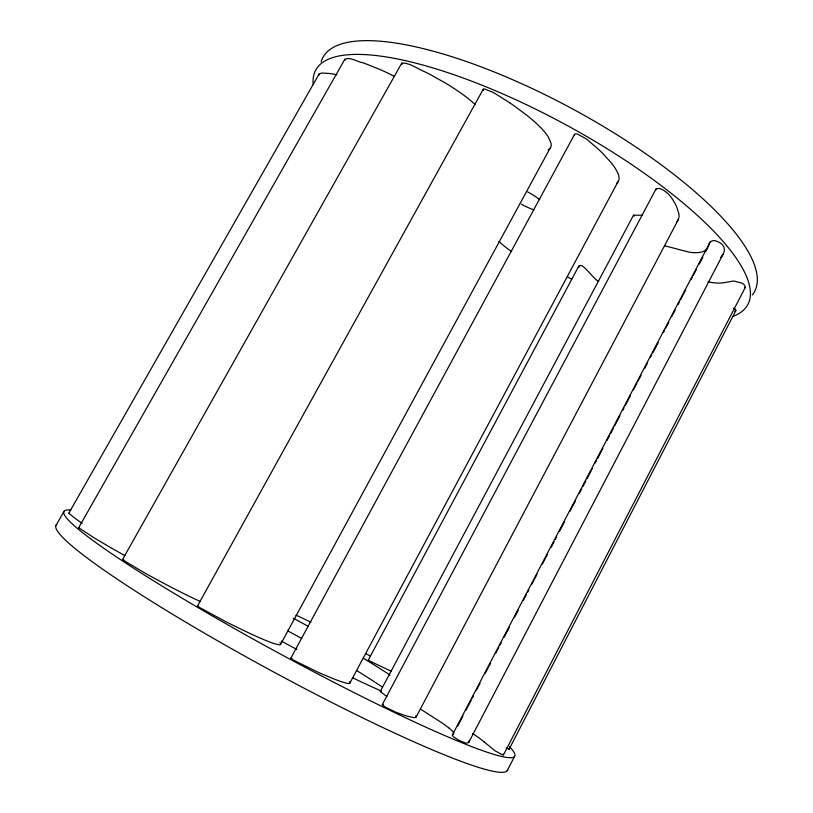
<?xml version="1.0" encoding="UTF-8"?>
<svg xmlns="http://www.w3.org/2000/svg" width="813" height="813" viewBox="0 0 813 813"><rect width="100%" height="100%" fill="white"/><g stroke="black" fill="none" stroke-linecap="round" stroke-linejoin="round"><path stroke-width="1.22" d="M655.705 190.1L656.396 188.606L659.231 188.484A5.589 1.88 26.6 0 1 661.599 189.266C668.012 192.112 672.188 198.189 675.379 204.185A136.066 43.475 28.3 0 1 676.69 206.898L678.875 213.758A82.845 26.778 27.5 0 1 678.855 217.955L677.575 220.851A57.723 18.648 27.2 0 1 676.446 222.03M574.395 134.694L290.83 658.164L291.298 658.764A5.955 0.61 28.6 0 0 292.822 659.841L318.279 672.351A141.879 13.394 28.3 0 0 322.781 674.312L334.062 678.997A87.418 8.496 28.5 0 0 340.82 681.507L345.301 682.89A61.26 6.006 28.6 0 0 349.712 683.357L618.876 180.09A58.424 19.227 28.3 0 0 618.002 173.443L615.532 168.748A83.383 27.215 28.6 0 0 611.102 162.641L602.85 153.545A135.497 43.038 29.2 0 0 599.405 150.141L586.762 139.186L577.454 134.033A5.671 1.961 28.2 0 0 575.563 133.83L574.517 134.358L574.486 135.588M336.968 74.766L332.588 73.953A120.009 33.292 30.2 0 0 329.316 73.465L321.806 73.028L319.123 73.973L68.79 513.237L75.873 518.948A124.978 10.244 28 0 0 78.526 520.787L82.174 523.257M415.9 715.775A60.487 5.813 28.9 0 1 416.226 716.7L415.565 717.452A86.818 8.343 28.8 0 1 413.238 717.503L407.78 716.314A142.519 13.536 28.5 0 1 405.291 715.592L395.413 712.066L386.653 707.798A5.864 0.589 29 0 1 384.447 706.446L382.303 704.617L383.116 704.444M350.139 682.961L349.915 681.975A49.349 4.837 28.6 0 0 349.702 681.64M319.123 73.973L319.224 74.979M453.715 733.712L453.766 733.529A64.634 6.016 29 0 0 449.122 728.133M484.202 741.944L494.893 750.724L502.017 754.596L503.389 754.952L503.176 754.088M598.693 281.308C594.354 280.526 580.685 259.428 579.069 267.142M503.491 754.901L745.399 287.182L743.905 284.428A5.102 1.514 25.3 0 0 742.005 283.198L733.834 280.983L722.727 282.894A59.542 17.825 26.2 0 1 707.94 281.877M708.814 245.089C709.149 240.678 713.977 239.53 717.381 241.522A5.386 1.707 25.6 0 1 719.708 242.66C723.844 244.51 725.663 249.703 723.377 253.646A134.785 42.5 27.5 0 1 722.493 255.231L720.643 257.457M509.71 102.773L493.318 92.428L484.213 88.881A5.63 1.921 29.9 0 0 483.196 89.318L483.257 90.446M708.621 245.668L708.204 246.817M579.151 265.465L368.177 660.329L391.368 671.314M733.672 308.107L734.261 308.493A4.776 1.321 25.5 0 1 735.521 309.601L735.806 310.749L734.759 311.227M506.164 747.919L509.141 749.169L735.897 310.505M507.129 770.826L514.477 756.598M468.705 742.493L723.092 254.215M452.262 735.216L710.196 241.908M457.678 726.08L462.973 715.958M465.91 710.338L471.205 700.217M472.373 697.971L473.552 695.725M476.489 690.105L480.016 683.357M485.31 673.235L490.595 663.113M495.889 653.002L498.826 647.372M500.005 645.126L501.174 642.88M504.121 637.26L509.405 627.138M514.7 617.016L518.227 610.268M523.511 600.157L526.458 594.537M527.627 592.281L528.806 590.035M531.743 584.415L537.037 574.293M542.322 564.171L547.616 554.06M551.143 547.312L554.08 541.692M555.259 539.436L556.427 537.19M559.374 531.57L564.659 521.448M569.954 511.336L575.238 501.215M579.354 493.339L581.712 488.847M582.88 486.601L585.817 480.971M586.996 478.725L592.291 468.603M595.228 462.983L596.407 460.737M597.575 458.491L602.87 448.37M606.986 440.494L609.333 436.002M610.512 433.756L613.449 428.136M614.628 425.88L619.913 415.768M622.849 410.138L624.028 407.892M625.207 405.646L630.492 395.525M633.429 389.905L636.955 383.157M638.134 380.911L641.071 375.291M644.597 368.543L647.544 362.923M650.481 357.293L651.65 355.047M652.829 352.801L658.124 342.68M663.408 332.558L664.587 330.312M665.766 328.066L668.703 322.446M671.64 316.826L675.166 310.078M678.103 304.458L679.282 302.202M680.461 299.956L685.745 289.834M691.04 279.723L692.209 277.467M693.387 275.221L696.324 269.601M699.261 263.981L702.798 257.233M705.735 251.613L706.904 249.357M416.063 717.168L678.367 219.49M382.303 704.617L656.061 188.86M386.978 696.65L380.291 691.487L633.49 215.221L642.514 215.191M483.196 89.318L197.478 606.051A5.915 0.6 28.1 0 0 197.976 606.63L224.794 621.173A139.287 12.835 28.1 0 0 230.384 623.978L245.302 631.264A86.513 8.272 28.2 0 0 255.272 635.898L262.853 639.242A60.924 5.915 28.2 0 0 273.32 643.307L278.493 644.709A49.207 4.797 28.3 0 0 280.729 644.069L549.923 148.525A46.93 15.376 29.3 0 0 551.031 143.19L548.531 137.346A58.109 18.973 29.4 0 0 541.397 128.291L535.533 122.621A82.57 26.555 29.7 0 0 527.393 115.731L514.629 106.188A133.139 41.3 29.9 0 0 509.71 102.773M200.161 601.396A59.512 5.589 28 0 1 185.831 594.638L176.767 590.086A84.237 7.764 28 0 1 165.74 584.364L150.435 576.132A135.151 12.002 28 0 1 144.968 573.114L122.458 559.72L401.663 63.292M78.729 527.607L344.966 59.034M55.934 525.513L63.851 511.641M745.369 287.243L744.474 288.219M707.371 248.422L707.686 247.914M618.226 181.746L616.518 183.586M509.141 749.169L508.674 748.499M549.923 148.525L548.175 149.958M453.176 734.271C450.443 736.212 456.276 738.224 457.424 739.363A5.64 0.528 29.3 0 0 459.792 740.684L465.808 743.153L468.603 742.665A141.096 13.221 28.8 0 0 468.816 742.137L468.664 741.05M197.478 606.051L198.667 606.244M368.187 660.319L368.726 660.237M68.79 513.237L69.451 513.308M698.042 252.589L693.57 252.66A42.865 13.323 26.4 0 1 689.404 252.223L664.871 245.821M290.932 658.083L292.009 658.276M380.291 691.487L381.419 691.965M79.45 527.749L78.678 527.718L93.607 537.515A130.121 11.087 28 0 0 97.936 540.127L110.67 547.616A80.965 7.114 27.9 0 0 120.558 553.216L124.867 555.604M124.003 560.066L123.027 559.72A5.732 0.549 27.8 0 0 122.458 559.72M310.922 622.28L306.105 619.902A51.158 3.821 28.6 0 0 295.942 615.136M394.366 76.381L390.169 74.237A77.52 22.977 30.7 0 0 380.311 69.633L367.11 64.318A124.755 35.914 30.4 0 0 362.496 62.662C357.385 61.91 349.072 56.199 345.027 59.562A5.203 1.575 31.7 0 0 345.21 59.949M366.307 653.906L370.342 656.04M571.651 279.276L567.85 277.04M420.656 709.2L442.465 723.184A44.857 4.146 29.1 0 1 445.809 725.562L449.101 728.123M634.343 216.116L633.49 215.221M511.641 251.613L507.424 248.534M279.957 642.666L280.719 644.059M402.018 64.44L401.774 63.993A5.467 1.778 31.1 0 1 401.785 63.028C410.108 62.794 417.73 69.024 425.351 72.032A129.369 38.739 30.3 0 1 430.636 74.786L445.087 82.865A80.507 24.99 30.4 0 1 455.138 89.156L463.115 94.684A56.839 17.957 30.4 0 1 474.965 104.389M507.444 248.534A49.329 12.51 28.1 0 1 498.958 241.461M706.975 248.89A61.758 19.349 26.7 0 1 698.062 252.599M472.627 733.489A62.215 5.518 29.1 0 1 484.162 741.923M509.466 746.69A256.481 22.032 28.5 0 1 285.769 656.934A256.481 22.032 28.5 0 1 70.924 510.076M507.698 769.657A256.817 25.081 28.5 0 1 268.381 669.129A256.817 25.081 28.5 0 1 56.758 524.466M313.239 84.552A245.821 71.29 28.5 0 1 571.813 128.037A245.821 71.29 28.5 0 1 732.442 316.592M321.135 61.818A245.516 73.851 28.5 0 1 572.606 108.942A245.516 73.851 28.5 0 1 752.36 294.916M381.002 690.877A152.092 12.906 28.5 0 1 352.456 677.707M296.826 649.424A152.092 12.906 28.5 0 1 281.318 641.071M293.442 618.276A152.092 12.906 28.5 0 1 308.157 626.315M363.259 658.184A152.092 12.906 28.5 0 1 390.098 675.125M287.893 630.949A152.285 14.695 28.5 0 1 301.593 638.439M356.643 670.542A152.285 14.695 28.5 0 1 382.415 687.107M533.877 209.835A24.177 6.89 28.5 0 1 521.397 204.195M527.657 191.929A24.177 6.89 28.5 0 1 539.73 199.673"/></g></svg>
